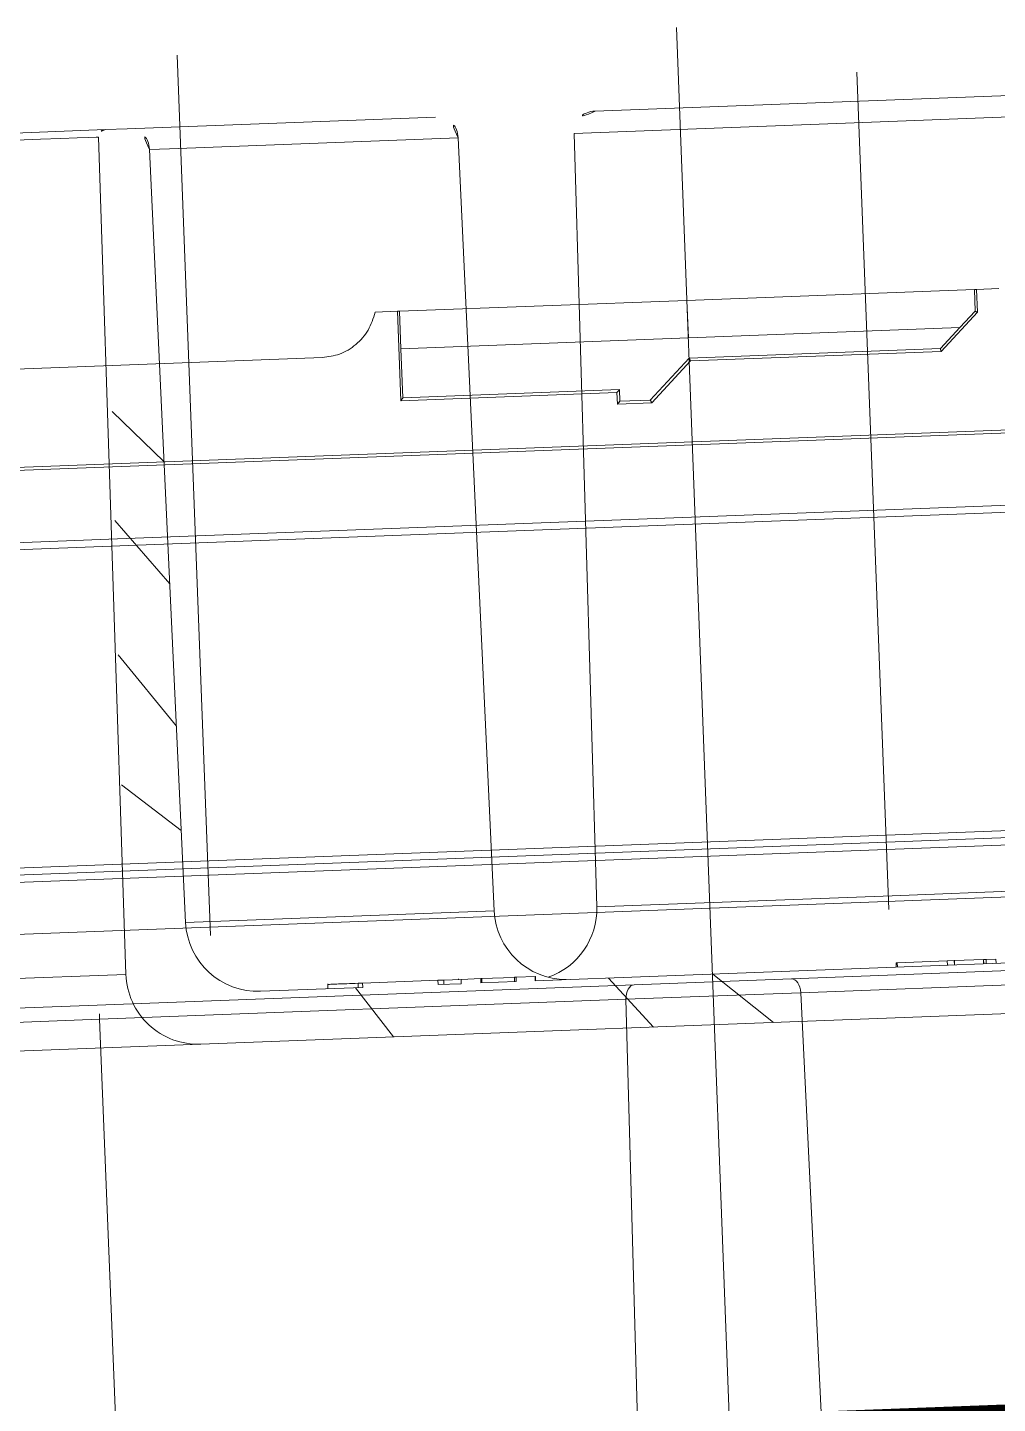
# Model space of a CAD drawing. Header units: metres. Extents: x 1956498 to 1957612, y 2277909 to 2278547.
# Drawn here: x 1956621.8004 to 1956621.8675, y 2278199.7999 to 2278199.8951 of the extents above; entities that cross this region are included whole.
import ezdxf
from ezdxf.enums import TextEntityAlignment as Align

# ---------------------------------------------------------------- set-up
doc = ezdxf.new("R2010")
doc.units = ezdxf.units.M
doc.linetypes.add('CENTERX2', pattern=[4, 2.5, -0.5, 0.5, -0.5])
for name, color, linetype in [('PVcase Transformers', 7, 'Continuous'), ('UBS-100-HSI150-D3-58', 3, 'Continuous'), ('UBS-100-HSI150-D7-33', 5, 'Continuous'), ('UBS-100-Postes', 8, 'Continuous'), ('UBS_400_DETAIL POSTE HTA TOOLKIT UBS', 7, 'Continuous')]:
    doc.layers.add(name, color=color, linetype=linetype)
doc.styles.get("Standard").update_dxf_attribs({"font": 'verdana.ttf'})

# ---------------------------------------------------------------- blocks, each defined once
blk = doc.blocks.new('*U2672')
at = {"layer": 'UBS-100-Postes', "color": 7, "transparency": 33554687, "const_width": 0.05}
blk.add_lwpolyline([(0, 3), (5.3, 3), (5.3, 0), (0, 0)], close=True, dxfattribs=at)
at = {"color": 7, "transparency": 33554687}
blk.add_attdef('NUMEROPOSTE', text='', height=1, dxfattribs=at).set_placement((2, 1.205512531386091), align=Align.MIDDLE_CENTER)
blk = doc.blocks.new('HSI 150 D7.33 PROFIL')
at = {"linetype": 'Continuous', "lineweight": 0}
h = blk.add_hatch(dxfattribs=at)
h.set_pattern_fill('ANSI34', color=5, scale=2, style=0)
h.set_pattern_definition([(45, (-451.7999274479062, -412.9644927030749), (-26.94076836320746, 26.94076836320746), []), (45, (-442.8196674479059, -412.9644927030749), (-26.94076836320746, 26.94076836320746), []), (45, (-433.8394074479056, -412.9644927030749), (-26.94076836320746, 26.94076836320746), []), (45, (-424.8591274479058, -412.9644927030749), (-26.94076836320746, 26.94076836320746), [])])
edge = h.paths.add_edge_path(flags=0)
edge.add_line((38.52968078412778, -77.74999999999636), (38.52968078412778, -57.59132472234705))
edge.add_spline(control_points=[(38.52968078412778, -57.59132472234705), (38.52968078412778, -55.29002317176491), (38.60595216607726, -52.98905911443944), (38.59899870188201, -50.68776806895039), (38.59293596542375, -48.68126875726739), (38.52968078412778, -46.67515025566172), (38.52968078412778, -44.66864178457035)], knot_values=[0.07302566017090416, 0.07302566017090416, 0.07302566017090416, 0.07302566017090416, 0.07988167006823357, 0.07988167006823357, 0.07988167006823357, 0.08589778822727799, 0.08589778822727799, 0.08589778822727799, 0.08589778822727799], weights=[1, 1, 1, 1, 1, 1, 1], degree=3, periodic=0)
edge.add_line((38.52968078412778, -44.66864178457035), (38.52968078412778, 12.27803177556052))
edge.add_line((38.52968078412778, 12.27803177556052), (38.82968078412705, 12.27803177556052))
edge.add_line((38.82968078412705, 12.27803177556052), (38.82968078412705, 13.59385217830277))
edge.add_line((38.82968078412705, 13.59385217830277), (38.52968078412778, 13.59385217830277))
edge.add_line((38.52968078412778, 13.59385217830277), (38.52968078412778, 16.03698272908514))
edge.add_line((38.52968078412778, 16.0369827290815), (38.82968078412705, 16.0369827290815))
edge.add_line((38.82968078412705, 16.0369827290815), (38.82968078412705, 17.39553638422876))
edge.add_line((38.82968078412705, 17.39553638422876), (38.52968078412778, 17.39553638422876))
edge.add_line((38.52968078412778, 17.39553638422876), (38.52968078412778, 19.0026111013467))
edge.add_line((38.52968078412778, 19.0026111013467), (38.82968078412705, 19.0026111013467))
edge.add_line((38.82968078412705, 19.0026111013467), (38.82968078412705, 24.21563815759509))
edge.add_line((38.82968078412705, 24.21563815759509), (38.52968078412778, 24.21563815759509))
edge.add_line((38.52968078412778, 24.21563815759509), (38.52968078412778, 31.29344394702639))
edge.add_arc((43.52968078412778, 31.29344394703003), 5, 90.4999999999992, 180, ccw=False)
edge.add_line((43.48604810663528, 36.29325356235131), (97.04277058737534, 36.7606359987476))
edge.add_arc((97.02968078412778, 38.26057888334253), 1.5, 270.5000000000011, 360.0000000000008)
edge.add_line((98.52968078412778, 38.26057888334253), (98.52968078412778, 39.75261116383626))
edge.add_arc((98.02968078412778, 39.75261116383626), 0.5, 0, 89.70000205610212)
edge.add_line((98.03229874810131, 40.25260431005518), (40.0558606032846, 40.55617100447125))
edge.add_arc((40.02968078412778, 35.55623954323528), 5, 89.69999999999989, 180)
edge.add_line((35.02968078412778, 35.55623954323528), (35.02968078412778, -73.74999999999636))
edge.add_line((35.02968078412778, -73.74999999999636), (-45.47031921587222, -73.74999999999636))
edge.add_line((-45.47031921587222, -73.74999999999636), (-46.47031921587222, -74.74999999999636))
edge.add_line((-46.47031921587222, -74.74999999999636), (-46.47031921587222, -78.49999999999636))
edge.add_line((-46.47031921587222, -78.49999999999636), (-43.87224300451817, -79.99999999999636))
edge.add_line((-43.87224300451999, -79.99999999999636), (-42.47031921587404, -79.99999999999636))
edge.add_line((-42.47031921587222, -79.99999999998181), (-42.47031921587222, -76.69993481084384))
edge.add_spline(control_points=[(-42.47031921587222, -76.69993481084384), (-42.47031921587222, -76.68705989888622), (-42.46853347886281, -76.67414367510355), (-42.46514401679633, -76.66179051567815), (-42.4604200115391, -76.64457350927842), (-42.45246189830868, -76.62805261939502), (-42.4424249539843, -76.61328775286165), (-42.42982277475494, -76.59474929251519), (-42.41366234989255, -76.57840537745142), (-42.39590230221802, -76.56472801879136), (-42.3718997971082, -76.54624322206291), (-42.34432842457682, -76.5320015332436), (-42.31582069142678, -76.52174886958164), (-42.27498974634727, -76.50706422437361), (-42.23086780299855, -76.49999999999636), (-42.18747650339719, -76.49999999999636)], knot_values=[0, 0, 0, 0, 3.842916870896637e-05, 3.842916870896637e-05, 3.842916870896637e-05, 9.229715289452037e-05, 9.229715289452037e-05, 9.229715289452037e-05, 0.0001600213967770137, 0.0001600213967770137, 0.0001600213967770137, 0.0002517404017867858, 0.0002517404017867858, 0.0002517404017867858, 0.0003837556063044025, 0.0003837556063044025, 0.0003837556063044025, 0.0003837556063044025], weights=[1, 1, 1, 1, 1, 1, 1, 1, 1, 1, 1, 1, 1, 1, 1, 1], degree=3, periodic=0)
edge.add_line((-42.18747650339719, -76.49999999999636), (-36.67031921587295, -76.49999999999636))
edge.add_arc((-36.67031921587295, -76.69999999999709), 0.2, -7.958078640513122e-13, 89.9999999999992, ccw=False)
edge.add_line((-36.47031921587222, -76.69999999999709), (-36.47031921587222, -79.99999999999636))
edge.add_line((-36.47031921587222, -79.99999999999636), (-31.47031921587222, -79.99999999999636))
edge.add_line((-31.47031921587222, -79.99999999999636), (-31.47031921587222, -78.99999999999636))
edge.add_arc((-30.97031921587222, -78.99999999999636), 0.5, 89.9999999999992, 180, ccw=False)
edge.add_line((-30.97031921587222, -78.49999999999636), (-8.970319215872223, -78.49999999999636))
edge.add_arc((-8.970319215872223, -78.99999999999636), 0.5, -7.958078640513122e-13, 89.9999999999992, ccw=False)
edge.add_line((-8.470319215872223, -78.99999999999636), (-8.470319215872223, -79.99999999999636))
edge.add_line((-8.470319215872223, -79.99999999999636), (1.029680784127777, -79.99999999999636))
edge.add_line((1.029680784127777, -79.99999999999636), (1.529680784127777, -79.49999999999636))
edge.add_line((1.529680784127777, -79.49999999999636), (1.529680784127777, -77.74999999999636))
edge.add_line((1.529680784127777, -77.74999999999636), (2.739680784128723, -77.74999999999636))
edge.add_line((2.739680784126904, -77.74999999999636), (3.789680784126176, -79.56865334794202))
edge.add_line((3.789680784127995, -79.56865334794202), (4.839680784127268, -77.74999999999636))
edge.add_line((4.839680784127268, -77.74999999999636), (5.739680784126904, -77.74999999999636))
edge.add_line((5.739680784126904, -77.74999999999636), (6.789680784126176, -79.56865334794202))
edge.add_line((6.789680784127995, -79.56865334794202), (7.839680784127268, -77.74999999999636))
edge.add_line((7.839680784127268, -77.74999999999636), (8.739680784126904, -77.74999999999636))
edge.add_line((8.739680784126904, -77.74999999999636), (9.789680784126176, -79.56865334794202))
edge.add_line((9.789680784127995, -79.56865334794202), (10.83968078412727, -77.74999999999636))
edge.add_line((10.83968078412727, -77.74999999999636), (11.7396807841269, -77.74999999999636))
edge.add_line((11.7396807841269, -77.74999999999636), (12.78968078412618, -79.56865334794202))
edge.add_line((12.789680784128, -79.56865334794202), (13.83968078412727, -77.74999999999636))
edge.add_line((13.83968078412727, -77.74999999999636), (14.7396807841269, -77.74999999999636))
edge.add_line((14.7396807841269, -77.74999999999636), (15.78968078412618, -79.56865334794202))
edge.add_line((15.789680784128, -79.56865334794202), (16.83968078412727, -77.74999999999636))
edge.add_line((16.83968078412727, -77.74999999999636), (17.7396807841269, -77.74999999999636))
edge.add_line((17.7396807841269, -77.74999999999636), (18.78968078412618, -79.56865334794202))
edge.add_line((18.789680784128, -79.56865334794202), (19.83968078412727, -77.74999999999636))
edge.add_line((19.83968078412727, -77.74999999999636), (20.7396807841269, -77.74999999999636))
edge.add_line((20.7396807841269, -77.74999999999636), (21.78968078412618, -79.56865334794202))
edge.add_line((21.789680784128, -79.56865334794202), (22.83968078412727, -77.74999999999636))
edge.add_line((22.83968078412727, -77.74999999999636), (23.7396807841269, -77.74999999999636))
edge.add_line((23.7396807841269, -77.74999999999636), (24.78968078412618, -79.56865334794202))
edge.add_line((24.789680784128, -79.56865334794202), (25.83968078412727, -77.74999999999636))
edge.add_line((25.83968078412727, -77.74999999999636), (26.7396807841269, -77.74999999999636))
edge.add_line((26.7396807841269, -77.74999999999636), (27.78968078412618, -79.56865334794202))
edge.add_line((27.789680784128, -79.56865334794202), (28.83968078412727, -77.74999999999636))
edge.add_line((28.83968078412727, -77.74999999999636), (29.7396807841269, -77.74999999999636))
edge.add_line((29.7396807841269, -77.74999999999636), (30.78968078412618, -79.56865334794202))
edge.add_line((30.789680784128, -79.56865334794202), (31.83968078412727, -77.74999999999636))
edge.add_line((31.83968078412727, -77.74999999999636), (32.7396807841269, -77.74999999999636))
edge.add_line((32.7396807841269, -77.74999999999636), (33.78968078412618, -79.56865334794202))
edge.add_line((33.789680784128, -79.56865334794202), (34.83968078412727, -77.74999999999636))
edge.add_line((34.83968078412727, -77.74999999999636), (35.7396807841269, -77.74999999999636))
edge.add_line((35.7396807841269, -77.74999999999636), (36.78968078412618, -79.56865334794202))
edge.add_line((36.789680784128, -79.56865334794202), (37.83968078412727, -77.74999999999636))
edge.add_line((37.83968078412727, -77.74999999999636), (38.52968078412778, -77.74999999999636))
at = {"color": 5, "linetype": 'Continuous', "lineweight": 15}
for p, q in [((98.52968078412778, 73.74738883617101), (98.52968078412778, 39.75261116383626)), ((35.02968078412778, 35.55623954323528), (35.02968078412778, 72.33876227049768)), ((40.0558606032846, 68.66113540116567), (40.0558606032846, 40.55617100447125)), ((98.03229874810131, 40.25260431005518), (40.0558606032846, 40.55617100447125)), ((98.52968078412778, 38.26057888334253), (98.52968078412778, 39.75261116383626)), ((98.52968078412778, 38.26057888334253), (98.52968078412778, 16.89362513882588)), ((97.04277058737534, 36.76063599874396), (43.48604810663528, 36.29325356235131)), ((43.48604810663528, 36.29325356235131), (43.48604810663528, 14.92629981783102)), ((97.04277058737534, 35.38304625548699), (97.04277058737534, 36.76063599874396)), ((35.02968078412778, -73.74999999999636), (35.02968078412778, 35.55623954323528)), ((97.04277058737534, 15.39368225422731), (97.04277058737534, 35.38304625548699)), ((38.52968078412778, 31.29344394703003), (38.52968078412778, 24.21563815759509)), ((38.86718078412741, 26.6263540538348), (38.52968078412778, 26.6263540538348)), ((38.82968078412705, 24.53509348013904), (38.52968078412778, 24.53509348013904)), ((38.82968078412705, 24.21563815759509), (38.52968078412778, 24.21563815759509)), ((38.82968078412705, 24.53509348013904), (38.82968078412705, 24.21563815759509)), ((38.82968078412705, 19.0026111013467), (38.82968078412705, 24.21563815759509)), ((38.82968078412705, 19.0026111013467), (38.52968078412778, 19.0026111013467)), ((38.52968078412778, 19.0026111013467), (38.52968078412778, 17.39553638422876)), ((38.82968078412705, 18.60262897650682), (38.52968078412778, 18.60262897650682)), ((38.82968078412705, 18.60262897650682), (38.82968078412705, 19.0026111013467)), ((38.82968078412705, 18.60262897650682), (38.82968078412705, 17.39553638422876)), ((38.52968078412778, 17.39553638422876), (38.82968078412705, 17.39553638422876)), ((38.86718078412741, 17.58117829040202), (38.82968078412705, 17.58117829040202)), ((38.82968078412705, 16.0369827290815), (38.82968078412705, 17.39553638422876)), ((38.82968078412705, 16.0369827290815), (38.52968078412778, 16.0369827290815)), ((38.52968078412778, 16.0369827290815), (38.52968078412778, 13.59385217830277)), ((38.82968078412705, 15.971116565579), (38.52968078412778, 15.971116565579)), ((38.82968078412705, 16.0369827290815), (38.82968078412705, 15.971116565579)), ((38.82968078412705, 15.95384838077007), (38.82968078412705, 13.73443697341281)), ((43.48604810663528, 14.92629981783102), (97.04277058737534, 15.39368225422731)), ((38.82968078412705, 13.70148966378474), (38.52968078412778, 13.70148966378474)), ((38.52968078412778, 13.59385217830277), (38.82968078412705, 13.59385217830277)), ((38.82968078412705, 13.70148966378474), (38.82968078412705, 13.59385217830277)), ((38.82968078412705, 12.27803177556052), (38.82968078412705, 13.59385217830277)), ((38.82968078412705, 12.27803177556052), (38.52968078412778, 12.27803177556052)), ((38.52968078412778, 12.27803177556052), (38.52968078412778, -44.66864178457035)), ((38.82968078412705, 12.25114482020217), (38.52968078412778, 12.25114482020217)), ((38.82968078412705, 12.27803177556052), (38.82968078412705, 12.25114482020217)), ((97.04277058737534, 7.361300999240484), (43.48604810663528, 7.828683435636776)), ((43.48604810663528, 7.828683435636776), (43.48604810663528, -12.62806300201919)), ((97.04277058737534, -12.62806300201919), (97.04277058737534, 7.361300999240484)), ((98.52968078412778, 5.861358114645554), (98.52968078412778, -31.1174841186803)), ((38.82968078412705, -12.71275797572525), (38.52968078412778, -12.71275797572525)), ((38.82968078412705, -12.79891707136994), (38.52968078412778, -12.79891707136994)), ((38.82968078412705, -12.79891707136994), (38.82968078412705, -12.71275797572525)), ((38.82968078412705, -16.25474290376951), (38.82968078412705, -12.79891707136994)), ((43.48604810663528, -12.62806300201919), (43.48604810663528, -30.67323681580456)), ((97.04277058737534, -31.14061925220085), (97.04277058737534, -12.62806300201919)), ((38.82968078412705, -16.25474290376951), (38.52968078412778, -16.25474290376951)), ((38.82968078412705, -16.74873328838657), (38.52968078412778, -16.74873328838657)), ((38.82968078412705, -16.75955059607804), (38.52968078412778, -16.75955059607804)), ((38.82968078412705, -16.74873328838657), (38.82968078412705, -16.25474290376951)), ((38.82968078412705, -16.75955059607804), (38.82968078412705, -16.74873328838657)), ((38.82968078412705, -18.7664651482919), (38.82968078412705, -16.75955059607804)), ((38.82968078412705, -18.7664651482919), (38.52968078412778, -18.7664651482919)), ((38.82968078412705, -18.77487860983092), (38.52968078412778, -18.77487860983092)), ((38.82968078412705, -18.94588358319379), (38.52968078412778, -18.94588358319379)), ((38.82968078412705, -18.77487860983092), (38.82968078412705, -18.7664651482919)), ((38.82968078412705, -18.94588358319379), (38.82968078412705, -18.77487860983092)), ((38.82968078412705, -19.62982528341672), (38.82968078412705, -18.94588358319379)), ((38.82968078412705, -19.62982528341672), (38.52968078412778, -19.62982528341672)), ((38.82968078412705, -19.63343105264721), (38.52968078412778, -19.63343105264721)), ((38.82968078412705, -19.63343105264721), (38.82968078412705, -19.62982528341672))]:
    blk.add_line(p, q, dxfattribs=at)
at = {"color": 5, "linetype": 'CENTERX2', "lineweight": 0}
for p, q in [((42.52968078412778, 34.60368400316293), (103.4994261270203, 34.60368400316293)), ((104.0928443444536, 3.637978807091713e-12), (-49.0930020688138, 3.637978807091713e-12)), ((42.52968078412778, -12.34991183457169), (100.5323350398503, -12.34991183457169))]:
    blk.add_line(p, q, dxfattribs=at)
at = {"color": 5, "linetype": 'Continuous', "lineweight": 15, "flags": 128}
blk.add_lwpolyline([(98.03229874810131, 40.25260431005518), (98.03229874828321, 40.42052401089677), (98.03229874882709, 40.92086475255928), (98.03229874972203, 41.7434410404021), (98.03229875094985, 42.8715075933178), (98.03229875248326, 44.28210022937128), (98.03229875429315, 45.94650335029655), (98.03229875634315, 47.83083450830236), (98.0322987585896, 49.89673415496509), (98.03229876098885, 52.10214653104777), (98.03229876348996, 54.40217580045646), (98.03229876604382, 56.75000000000364), (98.03229876859768, 59.09782419955081), (98.0322987710988, 61.39785346895951), (98.03229877349804, 63.60326584504219), (98.0322987757445, 65.66916549170492), (98.0322987777945, 67.55349664971072), (98.03229877960439, 69.217899770636), (98.0322987811378, 70.62849240668947), (98.03229878236561, 71.75655895960517), (98.03229878325874, 72.579135247448), (98.03229878380444, 73.0794759891105), (98.03229874810131, 73.2473956899521)], dxfattribs=at)
at = {"color": 5, "linetype": 'Continuous', "lineweight": 15}
for centre, radius, start, end in [((40.02968078412778, 35.55623954323528), 5, 89.69999999996182, 180), ((98.02968078412778, 39.75261116383626), 0.5000000000001137, 0, 89.70000205615389), ((97.02968078412778, 38.26057888334253), 1.500000000000114, 270.4999999999647, 0), ((43.52968078412778, 31.29344394703003), 5, 90.49999999996473, 180), ((97.02968078412778, 16.89362513882588), 1.500000000000114, 270.4999999999647, 0), ((43.52968078412778, 9.926490202513378), 5.000000000000028, 90.49999999996473, 177.721532463114), ((43.52968078412778, 12.82849305095806), 5.000000000000028, 196.8699471623448, 269.5000000000352), ((97.02968078412778, 5.861358114645554), 1.500000000000114, 0, 89.50000000003529)]:
    blk.add_arc(centre, radius, start, end, dxfattribs=at)
blk.add_open_spline([(38.82968078412705, 26.62235813330335), (38.82968078412705, 26.62264809423868), (38.82968078412705, 26.62370529961845), (38.82968078412705, 26.55420761757705), (38.82968078412705, 26.31700554330018), (38.82968078412705, 25.88057985268824), (38.82968078412705, 25.2588135326987), (38.82968078412705, 24.79350229045667), (38.82968078412705, 24.53509348013904)], degree=3, knots=[0, 0, 0, 0, 0.07513053159608554, 0.2739279439298798, 0.4421417090132217, 0.6006623525637637, 0.7782293720402641, 1, 1, 1, 1], dxfattribs=at)
blk = doc.blocks.new('HSI 150 D3.58 PROFIL')
at = {"color": 3, "linetype": 'Continuous', "lineweight": 15}
for p, q in [((-43.10000000000036, 71.4050140073814), (-43.10000000000036, -94.5949859926186)), ((-75.19684949293332, -91.5949859926186), (-75.19684949293332, 68.4050140073814)), ((-70.19684949293332, -51.5949859926186), (-70.19684949293332, 68.4050140073814)), ((-47.19684949293332, -91.0949859926186), (-47.19684949293332, 67.9050140073814)), ((-46.69684949293332, 68.4050140073814), (-46.69684949293332, -91.5949859926186)), ((-69.69684949293332, 66.9050140073814), (-69.69684949293332, -50.8449859926186)), ((-47.69684949293332, -90.0949859926186), (-47.69684949293332, 66.9050140073814)), ((-75.39684949293405, -88.0949859926186), (-75.39684949293405, 64.9050140073814)), ((-38, -6.146207672049059), (-38, 31.02867574897391)), ((-37.01745240643686, 30.90378621775744), (-37.01745240643686, -5.542041592212627)), ((-85.19684949293332, 8.452602012581337), (-85.19684949293332, 9.99265793343875)), ((-85.19684949293332, 8.452602012581337), (-83.61400678045356, 8.452602012581337)), ((-85.19684949293332, 8.305014007364662), (-85.19684949293332, 8.452602012581337)), ((-85.19684949293332, 8.305014007379214), (-83.6968494928933, 8.305014007379214)), ((-85.19684949293332, -11.5949859926186), (-85.19684949293332, 8.305014007379214)), ((-83.69684949278053, 8.305014007175487), (-82.59877328158109, 7.206937795941485)), ((-83.61400678043537, 8.45260201259589), (-80.99684949293078, 5.842269124714221)), ((-82.59877328157927, 7.206937795941485), (-82.59877328157927, -11.59498599262224)), ((-82.59877328157927, 7.206937795941485), (-81.19684949291877, 5.805014007237332)), ((-81.19684949293332, 5.805014007321006), (-81.19684949293332, -11.5949859926186)), ((-80.9968494929326, 5.842269124714221), (-80.9968494929326, -11.51235929764516)), ((-37.01745240643686, -5.542041592212627), (-1.01745240643686, -5.162336467848945)), ((-37.01745240643686, -5.542041592212627), (-37.01745240643686, -17.64793039302822)), ((-38, -17.04376431319179), (-38, -6.146207672049059)), ((-85.19684949293332, -11.5949859926186), (-82.59877328157927, -11.59498599262224)), ((-85.19684949293332, -31.49498599263097), (-85.19684949293332, -11.5949859926186)), ((-82.59877328157927, -11.59498599262224), (-82.59877328157927, -31.49498599262733)), ((-81.19684949292241, -11.59498599260769), (-78.39684949293041, -14.39498599259969)), ((-80.99684949293442, -11.51235929764516), (-78.19684949293878, -14.30505812423871)), ((-78.39684949293405, -14.39498599259969), (-78.39684949293405, -16.49498599266735)), ((-78.19684949293332, -14.30505812423507), (-78.19684949293332, -16.68168742683338)), ((-78.39684949293405, -16.49498599266735), (-79.19684949293332, -16.49498599264916)), ((-79.19684949293332, -16.49498599264916), (-79.19684949293332, -31.49498599262733)), ((-78.9968494929326, -16.68168742683338), (-78.9968494929326, -31.64257399784765)), ((-78.19684949293332, -16.68168742683338), (-78.9968494929326, -16.68168742683338)), ((-38, -54.21864773421112), (-38, -17.04376431319179)), ((-37.01745240643686, -17.64793039302822), (-1.01745240643686, -18.0276355173919)), ((-37.01745240643686, -17.64793039302822), (-37.01745240643686, -54.09375820299829)), ((-82.59877328157927, -31.49498599262733), (-85.1968494929315, -31.49498599262733)), ((-85.19684949293332, -31.64257399784765), (-85.19684949293332, -31.4949859926237)), ((-85.19684949293332, -33.18262991868323), (-85.19684949293332, -31.64257399784765)), ((-78.9968494929326, -31.64257399784765), (-85.19684949293332, -31.64257399784765)), ((-79.19684949293332, -31.49498599262733), (-82.59877328157927, -31.49498599262733)), ((-82.19684949293332, -36.95277548345621), (-82.19684949293332, -61.42148608719799)), ((-69.69684949293332, -50.8449859926186), (-69.69684949293332, -90.0949859926186)), ((-70.19684949293332, -91.5949859926186), (-70.19684949293332, -51.5949859926186)), ((-38, -63.65620862461947), (-38, -54.21864773421112)), ((-37.01745240643686, -54.09375820299829), (-1.01745240643686, -54.01526787299736)), ((-37.01745240643686, -54.09375820299829), (-37.01745240643686, -64.57776543989166))]:
    blk.add_line(p, q, dxfattribs=at)
at = {"color": 3, "linetype": 'Continuous', "lineweight": 15, "flags": 128}
for points in [[(-38, -6.146207672049059), (-37.98120856702735, -6.0296159982463), (-37.92554050401668, -5.917406173692143), (-37.83508797631839, -5.813795365178521), (-37.71325044915466, -5.722677563830075), (-37.56460692597466, -5.647477237762359), (-37.39474385638459, -5.591020630748972), (-37.21004518135669, -5.555429543885111), (-37.01745240643686, -5.542041592212627)], [(-38, -17.04376431319179), (-37.98120856702735, -17.16035598699455), (-37.92554050401668, -17.2725658115487), (-37.83508797631839, -17.37617662006232), (-37.71325044915466, -17.46729442141077), (-37.56460692597466, -17.54249474747849), (-37.39474385638459, -17.59895135448824), (-37.21004518135669, -17.63454244135573), (-37.01745240643686, -17.64793039302822)]]:
    blk.add_lwpolyline(points, dxfattribs=at)
at = {"color": 3, "linetype": 'Continuous', "lineweight": 15}
blk.add_arc((-37.25621721682182, -56.14277537802263), 2.062881484290192, 83.35349790709425, 111.1343007459417, dxfattribs=at)
for points, knots in [([(-83.61400678045356, 8.452602012581337), (-83.61444139006198, 8.451616114329227), (-83.62380958355607, 8.430364661511703), (-83.6423537407918, 8.390239040229062), (-83.66642817606771, 8.343595628441108), (-83.68606154145164, 8.311392147017614), (-83.69266818592587, 8.307141542736645), (-83.69597497917857, 8.305014007401041)], [0, 0, 0, 0, 0.01218882533923799, 0.2627352733012942, 0.5171300318791019, 0.7583113244075596, 1, 1, 1, 1]), ([(-80.9968494929326, 5.842269124714221), (-80.99789478591993, 5.841856829974859), (-81.00497120541331, 5.839065678999759), (-81.03446287623592, 5.827816707038437), (-81.08327440128232, 5.811612411162059), (-81.13717868837193, 5.798839545583178), (-81.17765095973664, 5.794596266128792), (-81.18870585945842, 5.799798941079644), (-81.19423794652903, 5.802402460929443)], [0, 0, 0, 0, 0.01154587285239369, 0.07816319517541, 0.3261532491187226, 0.5571406877737168, 0.7783845771581019, 1, 1, 1, 1]), ([(-80.9968494929326, -11.51235929764516), (-80.99788483108932, -11.51278797856503), (-81.01748913245319, -11.52090512354698), (-81.05874862067867, -11.53798185001506), (-81.11461566366233, -11.56108685930667), (-81.16025442487262, -11.57994190311365), (-81.19086665431314, -11.59256657880542), (-81.19485441543475, -11.59417923843648), (-81.19684945043628, -11.5949860351102)], [0, 0, 0, 0, 0.01032068066398637, 0.1954238165649495, 0.4105274360449735, 0.6110668281999526, 0.8054208193091901, 0.9999999999999999, 0.9999999999999999, 0.9999999999999999, 0.9999999999999999]), ([(-78.19684949293332, -14.30505812423507), (-78.1978850599262, -14.30548663329319), (-78.2175344255811, -14.31361737832412), (-78.25883738041557, -14.33093114018629), (-78.31472533775377, -14.3550224927094), (-78.36033364839386, -14.37550191744231), (-78.39090858546115, -14.39017309474002), (-78.39486842850602, -14.39332138896498), (-78.39684949293405, -14.39489644475179)], [0, 0, 0, 0, 0.0103185544908889, 0.1957894098654838, 0.4107744049883394, 0.6112194027644453, 0.8054974901357099, 1, 1, 1, 1]), ([(-78.9968494929326, -16.68168742683338), (-78.99751660456604, -16.68102280579842), (-79.01236009008062, -16.6662347370293), (-79.05366891865924, -16.62539257625394), (-79.11207445814034, -16.56887399260086), (-79.160213790954, -16.52411349813337), (-79.18823574313865, -16.49958552325188), (-79.19368913812468, -16.49652222951045), (-79.19642400688463, -16.49498599266008)], [0, 0, 0, 0, 0.007700147548850676, 0.1713311879981576, 0.4772838534796945, 0.6989762532276933, 0.8490370782218041, 1, 1, 1, 1]), ([(-78.19684949293332, -16.68168742683338), (-78.19751660456677, -16.68102280579842), (-78.21236009007953, -16.6662347370293), (-78.25366891865997, -16.62539257625394), (-78.31207445814107, -16.56887399260086), (-78.36021379095473, -16.52411349813337), (-78.38823574313756, -16.49958552325188), (-78.39368913812541, -16.49652222951045), (-78.39642400688354, -16.49498599266008)], [0, 0, 0, 0, 0.00770014754886333, 0.1713311879981685, 0.4772838534796967, 0.6989762532276788, 0.8490370782218082, 1, 1, 1, 1]), ([(-78.9968494929326, -31.64257399784765), (-78.99751657705747, -31.64193164617245), (-79.01459087378134, -31.62549038680299), (-79.05768844920203, -31.58544299117057), (-79.11622142334272, -31.53645320979922), (-79.16644382906088, -31.50138224942202), (-79.18265719655574, -31.49696585773927), (-79.18992563718166, -31.4949859926237)], [0, 0, 0, 0, 0.00864576056558864, 0.2212918519975395, 0.5574409241607183, 0.8016010944641575, 1, 1, 1, 1]), ([(-85.19684949293332, -33.18262991868323), (-84.77510403697124, -33.33458544455061), (-83.93193179111768, -33.63838168042275), (-82.9589827553009, -34.5716436270377), (-82.31566290604678, -35.70981166447746), (-82.23565615986809, -36.54680041993561), (-82.19684949293332, -36.95277548345621)], [0, 0, 0, 0, 0.2514985033688994, 0.5028069773280802, 0.7588402859111664, 1, 1, 1, 1])]:
    blk.add_open_spline(points, degree=3, knots=knots, dxfattribs=at)
blk = doc.blocks.new('UBS_PDT C1752')
at = {"layer": 'UBS-100-HSI150-D3-58', "xscale": 0.001, "yscale": 0.001, "zscale": 0.001, "rotation": 180}
blk.add_blockref('HSI 150 D3.58 PROFIL', (2.667003043403383, -0.8968695892253891), dxfattribs=at)
at = {"layer": 'UBS-100-HSI150-D7-33', "xscale": 0.001, "yscale": 0.001, "zscale": 0.001}
blk.add_blockref('HSI 150 D7.33 PROFIL', (2.667003043403383, -0.8852746032061987), dxfattribs=at)

msp = doc.modelspace()

# ---------------------------------------------------------------- block references
at = {"layer": 'PVcase Transformers', "transparency": 33554687, "rotation": 92.17295975226276}
msp.add_blockref('*U2672', (1956622.665154421, 2278194.501232064), dxfattribs=at)
at = {"layer": 'UBS_400_DETAIL POSTE HTA TOOLKIT UBS', "transparency": 33554687, "rotation": 92.17295973550951}
msp.add_blockref('UBS_PDT C1752', (1956621.065755166, 2278197.092449877), dxfattribs=at)

doc.saveas('drawing.dxf')
